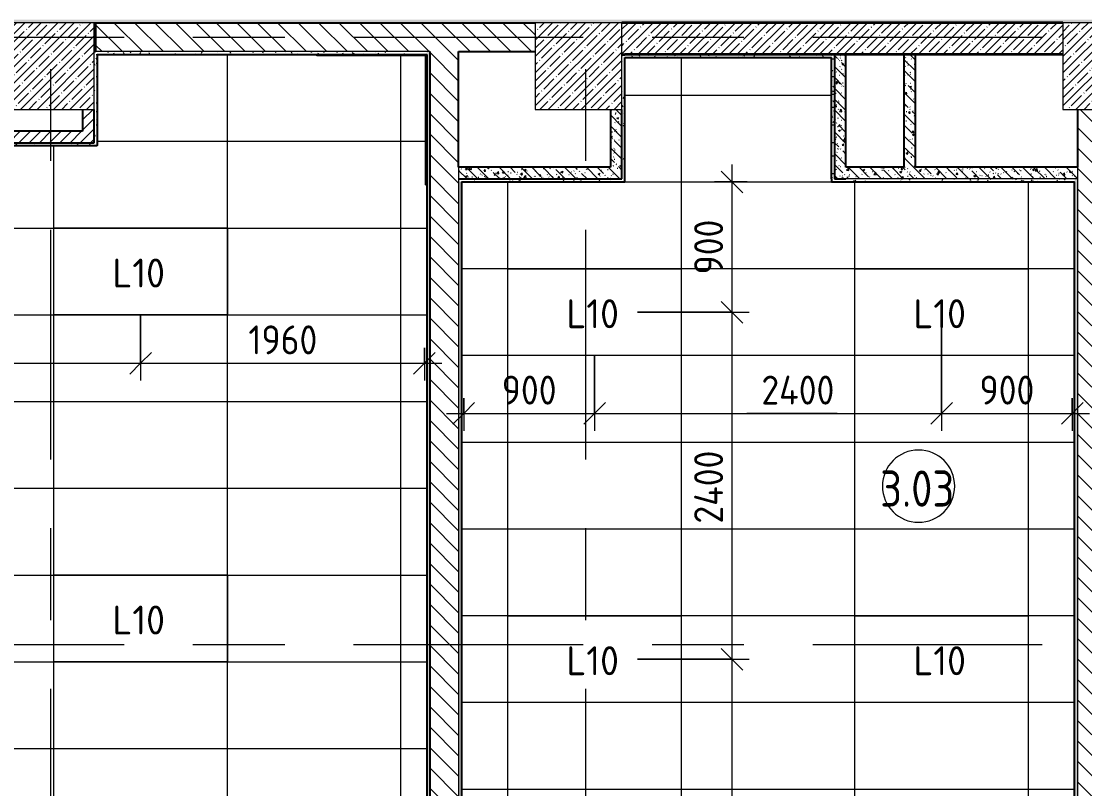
# Model space of a CAD drawing. Header units: millimetres. Extents: x -5524 to 188159, y -8553 to 29000.
# Drawn here: x 22006 to 29361, y 2602 to 7910 of the extents above; entities that cross this region are included whole.
import ezdxf

# ---------------------------------------------------------------- set-up
doc = ezdxf.new("R2010")
doc.units = ezdxf.units.MM
doc.linetypes.add('Осевая', pattern=[3175, 635, -476.25, 1587.5, -476.25])
for name, color, linetype, lineweight in [('A-ANNO-DIMS', 7, 'Continuous', 9), ('A-ANNO-DIMS-100', 7, 'Continuous', 9), ('A-AREA-IDEN', 7, 'Continuous', 9), ('A-CLNG-PATT', 7, 'Continuous', 9), ('A-WALL', 7, 'Continuous', 9), ('E-LITE-EQPM-IDEN', 7, 'Continuous', 9), ('I-WALL', 7, 'Continuous', 9), ('S-COLS', 7, 'Continuous', 9), ('Оси-2', 7, 'Осевая', 9)]:
    doc.layers.add(name, color=color, linetype=linetype, lineweight=lineweight)
for name, color, linetype, lineweight, true_color in [('A-ANNO-NOTE', 1, 'Continuous', 9, 0xff0000), ('A-CLNG-1', 7, 'Continuous', 9, 0xc0c0c0), ('A-WALL-1', 254, 'Continuous', 25, 0xbebebe), ('A-WALL-3', 254, 'Continuous', 35, 0xbebebe), ('A-WALL-5', 7, 'Continuous', 35, 0x3c3c3c), ('A-WALL-6', 7, 'Continuous', 25, 0x3c3c3c), ('A-WALL-FNSH-4', 7, 'Continuous', 13, 0x3c3c3c)]:
    doc.layers.add(name, color=color, linetype=linetype, lineweight=lineweight, true_color=true_color)
doc.styles.add('GOST Common', font='GOST_Common.ttf', dxfattribs={"height": 200})
doc.styles.add('GOST Common_1', font='GOST_Common.ttf', dxfattribs={"width": 0.9, "height": 250})
doc.styles.add('ISOCPEUR_2', font='isocpeur.ttf', dxfattribs={"width": 0.9, "height": 200})
doc.dimstyles.new('ISO-2_0_0_9К_Средний_округл2', dxfattribs={"dimscale": 304.8, "dimtxt": 199.196235, "dimasz": 0.492126, "dimexe": 0.393701, "dimexo": 0, "dimgap": 0, "dimtad": 1, "dimdec": 0, "dimrnd": 10, "dimzin": 0, "dimdsep": 46, "dimtxsty": 'ISOCPEUR_2', "dimblk1": 'OBLIQUE', "dimblk2": 'OBLIQUE', "dimsah": 1, "dimcen": 0.09, "dimdle": 0.393701, "dimazin": 0, "dimtfac": 1, "dimtdec": 4, "dimtix": 1, "dimtmove": 0, "dimatfit": 3, "dimfxl": 1, "dimtvp": 1, "dimtolj": 1, "dimtzin": 0, "dimarcsym": 2})
doc.dimstyles.new('ISO-2_0_0_9К_Средний_округл2_1', dxfattribs={"dimscale": 304.8, "dimtxt": 199.196235, "dimasz": 0.492126, "dimexe": 0.393701, "dimexo": 0, "dimgap": 0, "dimtad": 1, "dimdec": 0, "dimrnd": 10, "dimzin": 0, "dimdsep": 46, "dimtxsty": 'ISOCPEUR_2', "dimblk1": 'OBLIQUE', "dimblk2": 'OBLIQUE', "dimsah": 1, "dimcen": 0.09, "dimdle": 0.393701, "dimazin": 0, "dimtfac": 1, "dimtdec": 4, "dimtix": 1, "dimtmove": 1, "dimatfit": 3, "dimfxl": 1, "dimtvp": 1, "dimtolj": 1, "dimtzin": 0, "dimarcsym": 2})
pattern_1 = [(135, (0, 0), (-70.71068, -70.71068), [])]
pattern_2 = [(135, (0, 0), (-75.43415, -75.43415), [106.68, -17.78, 3.556, -17.78]), (135, (0, 75.39), (-75.43415, -75.43415), []), (50, (0, 0), (127.5292, -11.15758), [13.335, -146.685]), (355, (0, 0), (-24.66966, 133.74), [10.668, -117.348]), (100.451, (10.63, -0.93), (102.85973, 122.5818), [11.333, -124.663]), (46.184, (0, 35.56), (189.75516, -29.4304), [20.002, -220.027]), (96.636, (15.81, 33.1), (166.1822, 173.1996), [17, -186.995]), (351.184, (0, 35.56), (166.1839, 173.1976), [16.002, -176.022]), (21, (17.78, 26.67), (106.13027, -71.58603), [13.335, -146.685]), (326, (17.78, 26.67), (43.2619, 128.93175), [10.668, -117.348]), (71.451, (26.62, 20.7), (149.392, 57.34505), [11.333, -124.663]), (37.5, (0, 0), (2.16223, 59.18836), [3.353, -112.573, 3.353, -115.773, -117.792]), (37.5, (0, 0), (2.16223, 59.18836), [-235.052, 3.353, -114.44]), (7.5, (0, 0), (46.77386, 70.12615), [3.353, -64.567, 3.353, -109.906, -44.894]), (7.5, (0, 0), (46.77386, 70.12615), [-181.178, 3.353, -41.542]), (327.5, (-39.65, 0), (94.91367, -4.01009), [3.353, -41.097, 3.353, -135.331, -184.023]), (327.5, (-39.65, 0), (94.91367, -4.01009), [-183.134, 3.353, -180.67]), (317.5, (-57.43, 0), (103.69057, 17.79882), [3.353, -54.432, 3.353, -88.748, -130.683]), (317.5, (-57.43, 0), (103.69057, 17.79882), [-149.885, 3.353, -127.33])]
pattern_3 = [(45, (0, 0), (-35.35534, 35.35534), [])]
pattern_4 = [(0, (0, 0), (121.92, 30.48), [10.058, -81.382, 10.058, -81.382, -487.68]), (0, (0, 0), (121.92, 30.48), [-182.88, 10.058, -172.822, 10.058, -81.382, -213.36]), (0, (0, 0), (121.92, 30.48), [-457.2, 10.058, -50.902, 10.058, -142.342]), (120, (45.72, 15.24), (-87.356454, 90.345817), [10.058, -81.382, 10.058, -81.382, -487.68]), (120, (45.72, 15.24), (-87.356454, 90.345817), [-182.88, 10.058, -172.822, 10.058, -81.382, -213.36]), (120, (45.72, 15.24), (-87.356454, 90.345817), [-457.2, 10.058, -50.902, 10.058, -142.342]), (240, (60.96, 76.2), (-34.563546, -120.825817), [10.058, -81.382, 10.058, -81.382, -487.68]), (240, (60.96, 76.2), (-34.563546, -120.825817), [-182.88, 10.058, -172.822, 10.058, -81.382, -213.36]), (240, (60.96, 76.2), (-34.563546, -120.825817), [-457.2, 10.058, -50.902, 10.058, -142.342])]

# ---------------------------------------------------------------- blocks, each defined once
blk = doc.blocks.new('BSC_Колонна _Прямоугольная - 600х600-23286269-План расстановки осветительного оборудования 3 этажа в осях 1-12')
at = {"layer": 'S-COLS'}
h = blk.add_hatch(dxfattribs=at)
h.set_pattern_fill('FP_1', color=256, style=0, pattern_type=2)
h.set_pattern_definition([(45, (-29509.74, -7600), (-57.02463, 57.02463), []), (45, (-29452.72, -7600), (-57.02463, 57.02463), [100.806, -20.161, 3.353, -16.808])])
h.paths.add_polyline_path([(-300, -300), (300, -300), (300, 300), (-300, 300), (-300, -60.7)])
for p, q in [((300, 300), (-300, 300)), ((-300, 300), (-300, -300)), ((300, -300), (300, 300)), ((-300, -300), (300, -300))]:
    blk.add_line(p, q, dxfattribs=at)
blk = doc.blocks.new('BSC_Колонна _Прямоугольная - 600х600-V4-План расстановки осветительного оборудования 3 этажа в осях 1-12')
at = {"layer": 'S-COLS'}
h = blk.add_hatch(dxfattribs=at)
h.set_pattern_fill('FP_5', color=256, style=0, pattern_type=2)
h.set_pattern_definition([(45, (-25860, -7600), (-57.02463, 57.02463), []), (45, (-25802.975, -7600), (-57.02463, 57.02463), [100.806, -20.161, 3.353, -16.808])])
h.paths.add_polyline_path([(-300, -300), (300, -300), (300, 300), (-300, 300)])
for p, q in [((300, 300), (-300, 300)), ((-300, 300), (-300, -300)), ((300, -300), (300, 300)), ((-300, -300), (300, -300))]:
    blk.add_line(p, q, dxfattribs=at)
blk = doc.blocks.new('BSC_Колонна _Прямоугольная - 600х600-V31-План расстановки осветительного оборудования 3 этажа в осях 1-12')
at = {"layer": 'S-COLS'}
h = blk.add_hatch(dxfattribs=at)
h.set_pattern_fill('FP_22', color=256, style=0, pattern_type=2)
h.set_pattern_definition([(45, (-22210, -7600), (-57.02463, 57.02463), []), (45, (-22152.975, -7600), (-57.02463, 57.02463), [100.806, -20.161, 3.353, -16.808])])
h.paths.add_polyline_path([(-300, -300), (300, -300), (300, 300), (-300, 300)])
for p, q in [((300, 300), (-300, 300)), ((-300, 300), (-300, -300)), ((300, -300), (300, 300)), ((-300, -300), (300, -300))]:
    blk.add_line(p, q, dxfattribs=at)
blk = doc.blocks.new('Марка_Помещения - Номер-25198446-План расстановки осветительного оборудования 3 этажа в осях 1-12')
at = {"layer": 'A-AREA-IDEN'}
for start, end in [(360, 180), (180, 360)]:
    blk.add_arc((0, 0), 2.5, start, end, dxfattribs=at)
blk = doc.blocks.new('DIMBLOCK69-План расстановки осветительного оборудования 3 этажа в осях 1-12')
at = {"layer": 'A-ANNO-DIMS-100'}
for p, q in [((20431, 5882.1), (20431, 5425.2)), ((20431, 5545.2), (20431, 5882.1)), ((22831, 5882.1), (22831, 5425.2)), ((22831, 5545.2), (22831, 5882.1)), ((20431, 5545.2), (22831, 5545.2))]:
    blk.add_line(p, q, dxfattribs=at)
at = {"layer": 'A-ANNO-DIMS-100', "lineweight": 20}
for p, q in [((20431, 5545.2), (20506, 5620.2)), ((22831, 5545.2), (22906, 5620.2)), ((20431, 5545.2), (20356, 5470.2)), ((22831, 5545.2), (22756, 5470.2))]:
    blk.add_line(p, q, dxfattribs=at)
at = {"layer": 'A-ANNO-DIMS-100', "color": 0, "insert": (21368.6, 5806.5), "char_height": 200, "width": 629.767, "attachment_point": 1, "line_spacing_factor": 1.149209, "style": 'ISOCPEUR_2'}
blk.add_mtext('2400', dxfattribs=at)
blk = doc.blocks.new('_Oblique')
at = {"color": 0, "linetype": 'ByBlock', "lineweight": -2}
blk.add_line((-0.5, -0.5), (0.5, 0.5), dxfattribs=at)
blk = doc.blocks.new('DIMBLOCK70-План расстановки осветительного оборудования 3 этажа в осях 1-12')
at = {"layer": 'A-ANNO-DIMS-100'}
for p, q in [((22831, 5882.1), (22831, 5425.2)), ((22831, 5545.2), (22831, 5882.1)), ((24794, 5651.2), (24794, 5425.2)), ((24794, 5545.2), (24794, 5651.2)), ((22831, 5545.2), (24914, 5545.2))]:
    blk.add_line(p, q, dxfattribs=at)
at = {"layer": 'A-ANNO-DIMS-100', "lineweight": 20}
for p, q in [((22831, 5545.2), (22906, 5620.2)), ((24794, 5545.2), (24869, 5620.2)), ((22831, 5545.2), (22756, 5470.2)), ((24794, 5545.2), (24719, 5470.2))]:
    blk.add_line(p, q, dxfattribs=at)
at = {"layer": 'A-ANNO-DIMS-100', "color": 0, "insert": (23576.9, 5806.5), "char_height": 200, "width": 565.411, "attachment_point": 1, "line_spacing_factor": 1.149209, "style": 'ISOCPEUR_2'}
blk.add_mtext('1960', dxfattribs=at)
blk = doc.blocks.new('DIMBLOCK73-План расстановки осветительного оборудования 3 этажа в осях 1-12')
at = {"layer": 'A-ANNO-DIMS-100'}
for p, q in [((25970.8, 5600.4), (25970.8, 5077.7)), ((25970.8, 5197.7), (25970.8, 5600.4)), ((25066, 5303.8), (25066, 5077.7)), ((25066, 5197.7), (25066, 5303.8)), ((24946, 5197.7), (25970.8, 5197.7))]:
    blk.add_line(p, q, dxfattribs=at)
at = {"layer": 'A-ANNO-DIMS-100', "lineweight": 20}
for p, q in [((25066, 5197.7), (25141, 5272.7)), ((25970.8, 5197.7), (26045.8, 5272.7)), ((25066, 5197.7), (24991, 5122.7)), ((25970.8, 5197.7), (25895.8, 5122.7))]:
    blk.add_line(p, q, dxfattribs=at)
at = {"layer": 'A-ANNO-DIMS-100', "color": 0, "insert": (25328.8, 5459), "char_height": 200, "width": 455.087, "attachment_point": 1, "line_spacing_factor": 1.149209, "style": 'ISOCPEUR_2'}
blk.add_mtext('900', dxfattribs=at)
blk = doc.blocks.new('DIMBLOCK74-План расстановки осветительного оборудования 3 этажа в осях 1-12')
at = {"layer": 'A-ANNO-DIMS-100'}
for p, q in [((28370.8, 5897.9), (28370.8, 5077.7)), ((28370.8, 5197.7), (28370.8, 5897.9)), ((25970.8, 5600.4), (25970.8, 5077.7)), ((25970.8, 5197.7), (25970.8, 5600.4)), ((25970.8, 5197.7), (28370.8, 5197.7)), ((27024.5, 5197.7), (27170.8, 5197.7)), ((27649.3, 5197.7), (27024.5, 5197.7))]:
    blk.add_line(p, q, dxfattribs=at)
at = {"layer": 'A-ANNO-DIMS-100', "lineweight": 20}
for p, q in [((25970.8, 5197.7), (26045.8, 5272.7)), ((28370.8, 5197.7), (28445.8, 5272.7)), ((25970.8, 5197.7), (25895.8, 5122.7)), ((28370.8, 5197.7), (28295.8, 5122.7))]:
    blk.add_line(p, q, dxfattribs=at)
at = {"layer": 'A-ANNO-DIMS-100', "color": 0, "insert": (27124.5, 5459), "char_height": 200, "width": 629.767, "attachment_point": 1, "line_spacing_factor": 1.149209, "style": 'ISOCPEUR_2'}
blk.add_mtext('2400', dxfattribs=at)
blk = doc.blocks.new('DIMBLOCK75-План расстановки осветительного оборудования 3 этажа в осях 1-12')
at = {"layer": 'A-ANNO-DIMS-100'}
for p, q in [((28370.8, 5897.9), (28370.8, 5077.7)), ((28370.8, 5197.7), (28370.8, 5897.9)), ((29274.7, 5303.8), (29274.7, 5077.7)), ((29274.7, 5197.7), (29274.7, 5303.8)), ((28370.8, 5197.7), (29394.7, 5197.7))]:
    blk.add_line(p, q, dxfattribs=at)
at = {"layer": 'A-ANNO-DIMS-100', "lineweight": 20}
for p, q in [((28370.8, 5197.7), (28445.8, 5272.7)), ((29274.7, 5197.7), (29349.7, 5272.7)), ((28370.8, 5197.7), (28295.8, 5122.7)), ((29274.7, 5197.7), (29199.7, 5122.7))]:
    blk.add_line(p, q, dxfattribs=at)
at = {"layer": 'A-ANNO-DIMS-100', "color": 0, "insert": (28633.1, 5459), "char_height": 200, "width": 455.087, "attachment_point": 1, "line_spacing_factor": 1.149209, "style": 'ISOCPEUR_2'}
blk.add_mtext('900', dxfattribs=at)
blk = doc.blocks.new('DIMBLOCK76-План расстановки осветительного оборудования 3 этажа в осях 1-12')
at = {"layer": 'A-ANNO-DIMS-100'}
for p, q in [((26920.8, 6919), (26920.8, 5897.9)), ((27026.9, 6799), (26800.8, 6799)), ((26920.8, 6799), (27026.9, 6799)), ((26268.3, 5897.9), (27040.8, 5897.9)), ((26920.8, 5897.9), (26268.3, 5897.9))]:
    blk.add_line(p, q, dxfattribs=at)
at = {"layer": 'A-ANNO-DIMS-100', "lineweight": 20}
for p, q in [((26920.8, 6799), (26845.8, 6874)), ((26920.8, 6799), (26995.8, 6724)), ((26920.8, 5897.9), (26845.8, 5972.9)), ((26920.8, 5897.9), (26995.8, 5822.9))]:
    blk.add_line(p, q, dxfattribs=at)
at = {"layer": 'A-ANNO-DIMS-100', "color": 0, "insert": (26659.6, 6158.8), "char_height": 200, "width": 455.087, "attachment_point": 1, "rotation": 90, "line_spacing_factor": 1.149209, "style": 'ISOCPEUR_2'}
blk.add_mtext('900', dxfattribs=at)
blk = doc.blocks.new('DIMBLOCK77-План расстановки осветительного оборудования 3 этажа в осях 1-12')
at = {"layer": 'A-ANNO-DIMS-100', "lineweight": 20}
for p, q in [((26920.8, 5897.9), (26845.8, 5972.9)), ((26920.8, 5897.9), (26995.8, 5822.9)), ((26920.8, 3497.9), (26845.8, 3572.9)), ((26920.8, 3497.9), (26995.8, 3422.9))]:
    blk.add_line(p, q, dxfattribs=at)
at = {"layer": 'A-ANNO-DIMS-100'}
for p, q in [((26268.3, 5897.9), (27040.8, 5897.9)), ((26920.8, 5897.9), (26268.3, 5897.9)), ((26920.8, 5897.9), (26920.8, 3497.9)), ((26268.3, 3497.9), (27040.8, 3497.9)), ((26920.8, 3497.9), (26268.3, 3497.9))]:
    blk.add_line(p, q, dxfattribs=at)
at = {"layer": 'A-ANNO-DIMS-100', "color": 0, "insert": (26659.6, 4435.5), "char_height": 200, "width": 629.767, "attachment_point": 1, "rotation": 90, "line_spacing_factor": 1.149209, "style": 'ISOCPEUR_2'}
blk.add_mtext('2400', dxfattribs=at)
blk = doc.blocks.new('DIMBLOCK78-План расстановки осветительного оборудования 3 этажа в осях 1-12')
at = {"layer": 'A-ANNO-DIMS-100', "lineweight": 20}
for p, q in [((26920.8, 3497.9), (26845.8, 3572.9)), ((26920.8, 3497.9), (26995.8, 3422.9)), ((26920.8, 1097.9), (26845.8, 1172.9)), ((26920.8, 1097.9), (26995.8, 1022.9))]:
    blk.add_line(p, q, dxfattribs=at)
at = {"layer": 'A-ANNO-DIMS-100'}
for p, q in [((26268.3, 3497.9), (27040.8, 3497.9)), ((26920.8, 3497.9), (26268.3, 3497.9)), ((26920.8, 3497.9), (26920.8, 1097.9)), ((26268.3, 1097.9), (27040.8, 1097.9)), ((26920.8, 1097.9), (26268.3, 1097.9))]:
    blk.add_line(p, q, dxfattribs=at)
at = {"layer": 'A-ANNO-DIMS-100', "color": 0, "insert": (26659.6, 2035.5), "char_height": 200, "width": 629.767, "attachment_point": 1, "rotation": 90, "line_spacing_factor": 1.149209, "style": 'ISOCPEUR_2'}
blk.add_mtext('2400', dxfattribs=at)

msp = doc.modelspace()

# ---------------------------------------------------------------- hatches: boundary and pattern name
at = {"layer": 'A-CLNG-PATT'}
h = msp.add_hatch(dxfattribs=at)
h.set_pattern_fill('FP_34', color=256, style=0, pattern_type=2)
h.set_pattern_definition([(180, (11431, 2879.5), (-7e-14, -600), []), (270, (11431, 2879.5), (1200, 7e-14), [])])
h.paths.add_polyline_path([(21890, 520), (24810.7, 520), (24810.7, 7680), (22530, 7680), (22530, 7050), (20659, 7050), (20658, 7660), (19360, 7659), (19360, 7050), (16110, 7050), (16109, 7680), (12780, 7680), (12780, 7280), (12630, 7280), (12631, 520), (19793.5, 520)])
h.paths.add_polyline_path([(22472.8, 1080.7), (22230.6, 1080.7), (22230.6, 1680.7), (23430.6, 1680.7), (23430.6, 1080.7), (22530, 1080.7)])
h.paths.add_polyline_path([(21030.6, 1080.7), (19830.6, 1080.7), (19830.6, 1680.7), (21030.6, 1680.7)])
h.paths.add_polyline_path([(17280, 1080.7), (16230.6, 1080.7), (16230.6, 1680.7), (17430.6, 1680.7), (17430.6, 1080.7)])
h.paths.add_polyline_path([(15030.6, 1080.7), (13830.6, 1080.7), (13830.6, 1680.7), (15030.6, 1680.7)])
h.paths.add_polyline_path([(22230.6, 3480.7), (22230.6, 4080.7), (23430.6, 4080.7), (23430.6, 3480.7), (22472.8, 3480.7)])
h.paths.add_polyline_path([(21030.6, 3480.7), (19830.6, 3480.7), (19830.6, 4080.7), (21030.6, 4080.7)])
h.paths.add_polyline_path([(17114.3, 3480.7), (16230.6, 3480.7), (16230.6, 4080.7), (17430.6, 4080.7), (17430.6, 3480.7)])
h.paths.add_polyline_path([(14435.1, 3480.7), (13830.6, 3480.7), (13830.6, 4080.7), (15030.6, 4080.7), (15030.6, 3480.7)])
h.paths.add_polyline_path([(22472.8, 5880.7), (22230.6, 5880.7), (22230.6, 6480.7), (23430.6, 6480.7), (23430.6, 5880.7)])
h.paths.add_polyline_path([(21030.6, 5880.7), (19830.6, 5880.7), (19830.6, 6480.7), (21030.6, 6480.7)])
h.paths.add_polyline_path([(17430.6, 5880.7), (16230.6, 5880.7), (16230.6, 6480.7), (17430.6, 6480.7)])
h.paths.add_polyline_path([(14435.1, 5880.7), (13830.6, 5880.7), (13830.6, 6480.7), (15030.6, 6480.7), (15030.6, 5880.7)])
h = msp.add_hatch(dxfattribs=at)
h.set_pattern_fill('FP_33', color=256, style=0, pattern_type=2)
h.set_pattern_definition([(180, (21770.36, 6199), (-7e-14, -600), []), (270, (21770.4, 6199), (1200, 7e-14), [])])
h.paths.add_polyline_path([(29170.8, 520), (29290.7, 521), (29289.7, 6800), (27609.7, 6800), (27608.7, 7660), (26180, 7660), (26180, 6800), (25050.7, 6799), (25050.7, 520), (27831.2, 520)])
h.paths.add_polyline_path([(25560, 798.7), (25369.9, 798.7), (25369.9, 1398.7), (26569.9, 1398.7), (26569.9, 798.7), (26160, 798.7)])
h.paths.add_polyline_path([(27831.2, 798.7), (27769.9, 798.7), (27769.9, 1398.7), (28969.9, 1398.7), (28969.9, 798.7)])
h.paths.add_polyline_path([(28969.9, 3198.7), (27769.9, 3198.7), (27769.9, 3798.7), (28969.9, 3798.7)])
h.paths.add_polyline_path([(26569.9, 3198.7), (25369.9, 3198.7), (25369.9, 3798.7), (26569.9, 3798.7)])
h.paths.add_polyline_path([(25369.9, 5598.7), (25369.9, 6198.7), (26569.9, 6198.7), (26569.9, 5598.7)])
h.paths.add_polyline_path([(27831.2, 5598.7), (27769.9, 5598.7), (27769.9, 6198.7), (28969.9, 6198.7), (28969.9, 5598.7)])
at = {"layer": 'I-WALL'}
h = msp.add_hatch(dxfattribs=at)
h.set_pattern_fill('FP_30', color=256, style=0, pattern_type=2)
h.set_pattern_definition(pattern_4)
h.paths.add_polyline_path([(38037.1, 7900), (38037.1, 7920), (1250, 7920), (1250, 7900), (37990, 7900)])
h = msp.add_hatch(dxfattribs=at)
h.set_pattern_fill('FP_7', color=256, style=0, pattern_type=2)
h.set_pattern_definition(pattern_1)
h.paths.add_polyline_path([(24830.7, 7700), (25560, 7700), (25560, 7900), (22520, 7900), (22520, 7700), (24810.7, 7700)])
h = msp.add_hatch(dxfattribs=at)
h.set_pattern_fill('FP_9', color=256, style=0, pattern_type=2)
h.set_pattern_definition([(45, (0, 0), (-57.02463, 57.02463), []), (45, (57.025, 0), (-57.02463, 57.02463), [100.806, -20.161, 3.353, -16.808])])
h.paths.add_polyline_path([(29209.7, 7680), (29209.7, 7900), (26160, 7900), (26160, 7680), (29170.8, 7680)])
h = msp.add_hatch(dxfattribs=at)
h.set_pattern_fill('FP_30', color=256, style=0, pattern_type=2)
h.set_pattern_definition(pattern_4)
h.paths.add_polyline_path([(24810.7, 7680), (24810.7, 7700), (22510, 7700), (22510, 7680), (23812.4, 7680)])
h = msp.add_hatch(dxfattribs=at)
h.set_pattern_fill('FP_30', color=256, style=0, pattern_type=2)
h.set_pattern_definition(pattern_4)
h.paths.add_polyline_path([(22530, 7050), (22530, 7680), (22510, 7680), (22510, 7050)])
h = msp.add_hatch(dxfattribs=at)
h.set_pattern_fill('FP_30', color=256, style=0, pattern_type=2)
h.set_pattern_definition(pattern_4)
h.paths.add_polyline_path([(24810.7, 400), (24830.7, 400), (24830.7, 7700), (24810.7, 7700), (24810.7, 2263.4)])
h = msp.add_hatch(dxfattribs=at)
h.set_pattern_fill('FP_7', color=256, style=0, pattern_type=2)
h.set_pattern_definition(pattern_1)
h.paths.add_polyline_path([(25030.7, 400), (25030.7, 7700), (24830.7, 7700), (24830.7, 400)])
h = msp.add_hatch(dxfattribs=at)
h.set_pattern_fill('FP_30', color=256, style=0, pattern_type=2)
h.set_pattern_definition(pattern_4)
h.paths.add_polyline_path([(26180, 6800), (26180, 7680), (26160, 7680), (26160, 6800)])
h = msp.add_hatch(dxfattribs=at)
h.set_pattern_fill('FP_30', color=256, style=0, pattern_type=2)
h.set_pattern_definition(pattern_4)
h.paths.add_polyline_path([(27608.7, 7660), (27609.7, 7660), (27609.7, 7680), (26180, 7680), (26181, 7660), (26491.6, 7660)])
h = msp.add_hatch(dxfattribs=at)
h.set_pattern_fill('FP_30', color=256, style=0, pattern_type=2)
h.set_pattern_definition(pattern_4)
h.paths.add_polyline_path([(27629.7, 6820), (27629.7, 7680), (27609.7, 7680), (27609.7, 6820)])
h = msp.add_hatch(dxfattribs=at)
h.set_pattern_fill('FP_14', color=256, style=0, pattern_type=2)
h.set_pattern_definition(pattern_2)
h.paths.add_polyline_path([(27709.7, 6820), (27709.7, 7680), (27629.7, 7680), (27629.7, 6820)])
h = msp.add_hatch(dxfattribs=at)
h.set_pattern_fill('FP_14', color=256, style=0, pattern_type=2)
h.set_pattern_definition(pattern_2)
h.paths.add_polyline_path([(28189.7, 6900), (28189.7, 7680), (28109.7, 7680), (28109.7, 6900)])
h = msp.add_hatch(dxfattribs=at)
h.set_pattern_fill('FP_19', color=256, style=0, pattern_type=2)
h.set_pattern_definition(pattern_3)
h.paths.add_polyline_path([(22472.8, 7070), (22510, 7070), (22510, 7300), (22430, 7300), (22430, 7070)])
h = msp.add_hatch(dxfattribs=at)
h.set_pattern_fill('FP_14', color=256, style=0, pattern_type=2)
h.set_pattern_definition(pattern_2)
h.paths.add_polyline_path([(26160, 6820), (26160, 7300), (26080, 7300), (26080, 6820)])
h = msp.add_hatch(dxfattribs=at)
h.set_pattern_fill('FP_7', color=256, style=0, pattern_type=2)
h.set_pattern_definition(pattern_1)
h.paths.add_polyline_path([(29344, 500), (29510.7, 500), (29510.7, 7300), (29310.7, 7300), (29310.7, 500)])
h = msp.add_hatch(dxfattribs=at)
h.set_pattern_fill('FP_19', color=256, style=0, pattern_type=2)
h.set_pattern_definition(pattern_3)
h.paths.add_polyline_path([(22430, 7070), (22430, 7150), (20679, 7150), (20679, 7070)])
h = msp.add_hatch(dxfattribs=at)
h.set_pattern_fill('FP_30', color=256, style=0, pattern_type=2)
h.set_pattern_definition(pattern_4)
h.paths.add_polyline_path([(22510, 7050), (22510, 7070), (20659, 7070), (20659, 7050), (22472.8, 7050)])
h = msp.add_hatch(dxfattribs=at)
h.set_pattern_fill('FP_14', color=256, style=0, pattern_type=2)
h.set_pattern_definition(pattern_2)
h.paths.add_polyline_path([(26080, 6820), (26080, 6900), (25030.7, 6900), (25030.7, 6820), (25152, 6820)])
h = msp.add_hatch(dxfattribs=at)
h.set_pattern_fill('FP_14', color=256, style=0, pattern_type=2)
h.set_pattern_definition(pattern_2)
h.paths.add_polyline_path([(29290.7, 6820), (29310.7, 6820), (29310.7, 6900), (27709.7, 6900), (27709.7, 6820), (29170.8, 6820)])
h = msp.add_hatch(dxfattribs=at)
h.set_pattern_fill('FP_30', color=256, style=0, pattern_type=2)
h.set_pattern_definition(pattern_4)
h.paths.add_polyline_path([(26160, 6800), (26160, 6820), (25030.7, 6820), (25030.7, 6800), (25152, 6800)])
h = msp.add_hatch(dxfattribs=at)
h.set_pattern_fill('FP_30', color=256, style=0, pattern_type=2)
h.set_pattern_definition(pattern_4)
h.paths.add_polyline_path([(25030.7, 400), (25050.7, 400), (25050.7, 6800), (25030.7, 6800), (25030.7, 2263.4)])
h = msp.add_hatch(dxfattribs=at)
h.set_pattern_fill('FP_30', color=256, style=0, pattern_type=2)
h.set_pattern_definition(pattern_4)
h.paths.add_polyline_path([(29290.7, 6800), (29290.7, 6820), (27609.7, 6820), (27609.7, 6800), (29289.7, 6800)])
h = msp.add_hatch(dxfattribs=at)
h.set_pattern_fill('FP_30', color=256, style=0, pattern_type=2)
h.set_pattern_definition(pattern_4)
h.paths.add_polyline_path([(29290.7, 520), (29310.7, 520), (29310.7, 6820), (29290.7, 6820), (29290.7, 521)])

# ---------------------------------------------------------------- linework, layer by layer
at = {"layer": 'A-ANNO-NOTE'}
for p, q in [((22231, 6479.6), (23431, 6479.6)), ((22231, 5879.6), (22231, 6479.6)), ((23431, 6479.6), (23431, 5879.6)), ((25370.8, 6197.9), (26570.8, 6197.9)), ((25370.8, 5597.9), (25370.8, 6197.9)), ((26570.8, 6197.9), (26570.8, 5597.9)), ((27770.8, 6197.9), (28970.8, 6197.9)), ((27770.8, 5597.9), (27770.8, 6197.9)), ((28970.8, 6197.9), (28970.8, 5597.9)), ((23431, 5879.6), (22231, 5879.6)), ((26570.8, 5597.9), (25370.8, 5597.9)), ((28970.8, 5597.9), (27770.8, 5597.9)), ((22231, 4079.6), (23431, 4079.6)), ((22231, 3479.6), (22231, 4079.6)), ((23431, 4079.6), (23431, 3479.6)), ((25370.8, 3797.9), (26570.8, 3797.9)), ((25370.8, 3197.9), (25370.8, 3797.9)), ((26570.8, 3797.9), (26570.8, 3197.9)), ((27770.8, 3797.9), (28970.8, 3797.9)), ((27770.8, 3197.9), (27770.8, 3797.9)), ((28970.8, 3797.9), (28970.8, 3197.9)), ((23431, 3479.6), (22231, 3479.6)), ((26570.8, 3197.9), (25370.8, 3197.9)), ((28970.8, 3197.9), (27770.8, 3197.9))]:
    msp.add_line(p, q, dxfattribs=at)
at = {"layer": 'A-CLNG-1'}
for p, q in [((22230.6, 5880.7), (22230.6, 6480.7)), ((22230.6, 6480.7), (23430.6, 6480.7)), ((23430.6, 6480.7), (23430.6, 5880.7)), ((25369.9, 5598.7), (25369.9, 6198.7)), ((25369.9, 6198.7), (26569.9, 6198.7)), ((26569.9, 6198.7), (26569.9, 5598.7)), ((27769.9, 5598.7), (27769.9, 6198.7)), ((27769.9, 6198.7), (28969.9, 6198.7)), ((28969.9, 6198.7), (28969.9, 5598.7)), ((23430.6, 5880.7), (22230.6, 5880.7)), ((26569.9, 5598.7), (25369.9, 5598.7)), ((28969.9, 5598.7), (27769.9, 5598.7)), ((22230.6, 3480.7), (22230.6, 4080.7)), ((22230.6, 4080.7), (23430.6, 4080.7)), ((23430.6, 4080.7), (23430.6, 3480.7)), ((25369.9, 3198.7), (25369.9, 3798.7)), ((25369.9, 3798.7), (26569.9, 3798.7)), ((26569.9, 3798.7), (26569.9, 3198.7)), ((27769.9, 3198.7), (27769.9, 3798.7)), ((27769.9, 3798.7), (28969.9, 3798.7)), ((28969.9, 3798.7), (28969.9, 3198.7)), ((23430.6, 3480.7), (22230.6, 3480.7)), ((26569.9, 3198.7), (25369.9, 3198.7)), ((28969.9, 3198.7), (27769.9, 3198.7))]:
    msp.add_line(p, q, dxfattribs=at)
at = {"layer": 'A-WALL'}
for p, q in [((24830.7, 7700), (22520, 7700)), ((25030.7, 6900), (25030.7, 400)), ((29310.7, 6900), (29310.7, 500)), ((29310.7, 6820), (27709.7, 6820))]:
    msp.add_line(p, q, dxfattribs=at)
at = {"layer": 'A-WALL-1'}
for p, q in [((22510, 7900), (25560, 7900)), ((22520, 7900), (22520, 7700)), ((22520, 7700), (22510, 7700)), ((22530, 7680), (24810.7, 7680)), ((22530, 7679), (22530, 7680)), ((24810.7, 7680), (24810.7, 400)), ((24830.7, 7700), (24830.7, 400)), ((25030.7, 6900), (25030.7, 7700)), ((25030.7, 7700), (25560, 7700)), ((26180, 6800), (26180, 7660)), ((26180, 7660), (27609.7, 7660)), ((27629.7, 7680), (27629.7, 6820)), ((27709.7, 6900), (27709.7, 7680)), ((28109.7, 7680), (28109.7, 6900)), ((28189.7, 6900), (28189.7, 7680)), ((22430, 7300), (22430, 7150)), ((22510, 7070), (22510, 7300)), ((26080, 7300), (26080, 6900)), ((26160, 6820), (26160, 7300)), ((29310.7, 7300), (29310.7, 6900)), ((22430, 7150), (20759, 7150)), ((20679, 7070), (22510, 7070)), ((20659, 7050), (22530, 7050)), ((26080, 6900), (25030.7, 6900)), ((28109.7, 6900), (27709.7, 6900)), ((29310.7, 6900), (28189.7, 6900)), ((25030.7, 6820), (26160, 6820)), ((25050.7, 6800), (26180, 6800)), ((25050.7, 6799), (25050.7, 6800)), ((27609.7, 6820), (27609.7, 6800)), ((27609.7, 6800), (29290.7, 6800)), ((27629.7, 6820), (27709.7, 6820))]:
    msp.add_line(p, q, dxfattribs=at)
at = {"layer": 'A-WALL-3'}
msp.add_line((29209.7, 7680), (26180, 7680), dxfattribs=at)
at = {"layer": 'A-WALL-5'}
for p, q in [((29209.7, 7900), (26160, 7900)), ((26160, 7680), (26180, 7680))]:
    msp.add_line(p, q, dxfattribs=at)
at = {"layer": 'A-WALL-6'}
for p, q in [((22530, 7679), (22530, 7050)), ((27609.7, 6820), (27609.7, 7660)), ((25050.7, 6799), (25050.7, 400)), ((29290.7, 521), (29290.7, 6800))]:
    msp.add_line(p, q, dxfattribs=at)
at = {"layer": 'A-WALL-FNSH-4'}
for p, q in [((22531, 7679), (22530, 7679)), ((22531, 7049), (22531, 7679)), ((26181, 6799), (26181, 7659)), ((26181, 7659), (27608.7, 7659)), ((27608.7, 7659), (27608.7, 6799)), ((22530, 7050), (22530, 7049)), ((22530, 7049), (22531, 7049)), ((25051.7, 6799), (26181, 6799)), ((25051.7, 400), (25051.7, 6799)), ((27608.7, 6799), (29289.7, 6799)), ((29289.7, 6799), (29289.7, 521))]:
    msp.add_line(p, q, dxfattribs=at)
at = {"layer": 'I-WALL'}
for p, q in [((22611, 7679), (22531, 7679)), ((22611, 7680), (22611, 7679)), ((24051, 7672), (24051, 7680)), ((24809.7, 7679), (24051, 7679)), ((24802.7, 7672), (24051, 7672)), ((24802.7, 6779), (24802.7, 7672)), ((24809.7, 520), (24809.7, 7679)), ((22530, 7049), (20658, 7049)), ((24802.7, 6779), (24809.7, 6779))]:
    msp.add_line(p, q, dxfattribs=at)
at = {"layer": 'Оси-2'}
for p, q in [((22210, 593.7), (22210, 24898.1)), ((25910, 593.7), (25910, 24898.1)), ((-2206.6, 7800), (36260, 7800)), ((-2206.6, 3600), (36260, 3600))]:
    msp.add_line(p, q, dxfattribs=at)

# ---------------------------------------------------------------- block references
at = {"layer": 'A-AREA-IDEN', "xscale": 99.99999999999993, "yscale": 99.99999999999993, "zscale": 99.99999999999993}
msp.add_blockref('Марка_Помещения - Номер-25198446-План расстановки осветительного оборудования 3 этажа в осях 1-12', (28211.8, 4694.5), dxfattribs=at)
at = {"layer": 'S-COLS'}
for name, p in [('BSC_Колонна _Прямоугольная - 600х600-V31-План расстановки осветительного оборудования 3 этажа в осях 1-12', (22210, 7600)), ('BSC_Колонна _Прямоугольная - 600х600-V4-План расстановки осветительного оборудования 3 этажа в осях 1-12', (25860, 7600)), ('BSC_Колонна _Прямоугольная - 600х600-23286269-План расстановки осветительного оборудования 3 этажа в осях 1-12', (29509.7, 7600))]:
    msp.add_blockref(name, p, dxfattribs=at)

# ---------------------------------------------------------------- texts
at = {"layer": 'A-AREA-IDEN', "insert": (27946.1, 4803), "char_height": 250, "width": 663.797, "attachment_point": 1, "style": 'GOST Common_1'}
msp.add_mtext('3.03', dxfattribs=at)
at = {"layer": 'E-LITE-EQPM-IDEN', "char_height": 200, "width": 472.996, "attachment_point": 1, "style": 'GOST Common'}
for insert in [(22636.4, 6268.8), (25776.2, 5987.2), (28176.2, 5987.2), (22636.4, 3868.8), (25776.2, 3587.2), (28176.2, 3587.2)]:
    msp.add_mtext('L10', dxfattribs=dict(at, insert=insert))

# ---------------------------------------------------------------- dimensions: what is measured, and where the dimension line sits
at = {"layer": 'A-ANNO-DIMS'}
for base, p1, p2, override, picture, middle in [((26920.8, 5897.9), (27026.9, 6799), (26268.3, 5897.9), {"dimpost": '<>', "dimfxl": 1177.905238}, 'DIMBLOCK76-План расстановки осветительного оборудования 3 этажа в осях 1-12', (26820.8, 6348.4)), ((26920.8, 3497.9), (26268.3, 5897.9), (26268.3, 3497.9), {"dimpost": '<>', "dimfxl": 2400}, 'DIMBLOCK77-План расстановки осветительного оборудования 3 этажа в осях 1-12', (26820.8, 4697.9)), ((26920.8, 1097.9), (26268.3, 3497.9), (26268.3, 1097.9), {"dimpost": '<>', "dimfxl": 2400}, 'DIMBLOCK78-План расстановки осветительного оборудования 3 этажа в осях 1-12', (26820.8, 2297.9))]:
    dim = msp.add_linear_dim(base=base, p1=p1, p2=p2, angle=90, dimstyle='ISO-2_0_0_9К_Средний_округл2', override=override, dxfattribs=at)
    dim.commit()
    dim.dimension.update_dxf_attribs({"geometry": picture, "text_midpoint": middle})
dim = msp.add_linear_dim(base=(28370.8, 5197.7), p1=(25970.8, 5600.4), p2=(28370.8, 5897.9), dimstyle='ISO-2_0_0_9К_Средний_округл2_1', override={"dimpost": '<>', "dimfxl": 2418.36851}, dxfattribs=at)
dim.commit()
dim.dimension.update_dxf_attribs({"geometry": 'DIMBLOCK74-План расстановки осветительного оборудования 3 этажа в осях 1-12', "text_midpoint": (27439.4, 5325.7), "dimtype": 160})
for base, p1, p2, override, picture, middle in [((29274.7, 5197.7), (28370.8, 5897.9), (29274.7, 5303.8), {"dimpost": '<>', "dimfxl": 1081.661265}, 'DIMBLOCK75-План расстановки осветительного оборудования 3 этажа в осях 1-12', (28822.8, 5297.7)), ((22831, 5545.2), (20431, 5882.1), (22831, 5882.1), {"dimpost": '<>', "dimfxl": 2400}, 'DIMBLOCK69-План расстановки осветительного оборудования 3 этажа в осях 1-12', (21631, 5645.2)), ((24794, 5545.2), (22831, 5882.1), (24794, 5651.2), {"dimpost": '<>', "dimfxl": 1976.488425}, 'DIMBLOCK70-План расстановки осветительного оборудования 3 этажа в осях 1-12', (23812.5, 5645.2)), ((25970.8, 5197.7), (25066, 5303.8), (25970.8, 5600.4), {"dimpost": '<>', "dimfxl": 952.188764}, 'DIMBLOCK73-План расстановки осветительного оборудования 3 этажа в осях 1-12', (25518.4, 5297.7))]:
    dim = msp.add_linear_dim(base=base, p1=p1, p2=p2, dimstyle='ISO-2_0_0_9К_Средний_округл2', override=override, dxfattribs=at)
    dim.commit()
    dim.dimension.update_dxf_attribs({"geometry": picture, "text_midpoint": middle})

doc.saveas('drawing.dxf')
